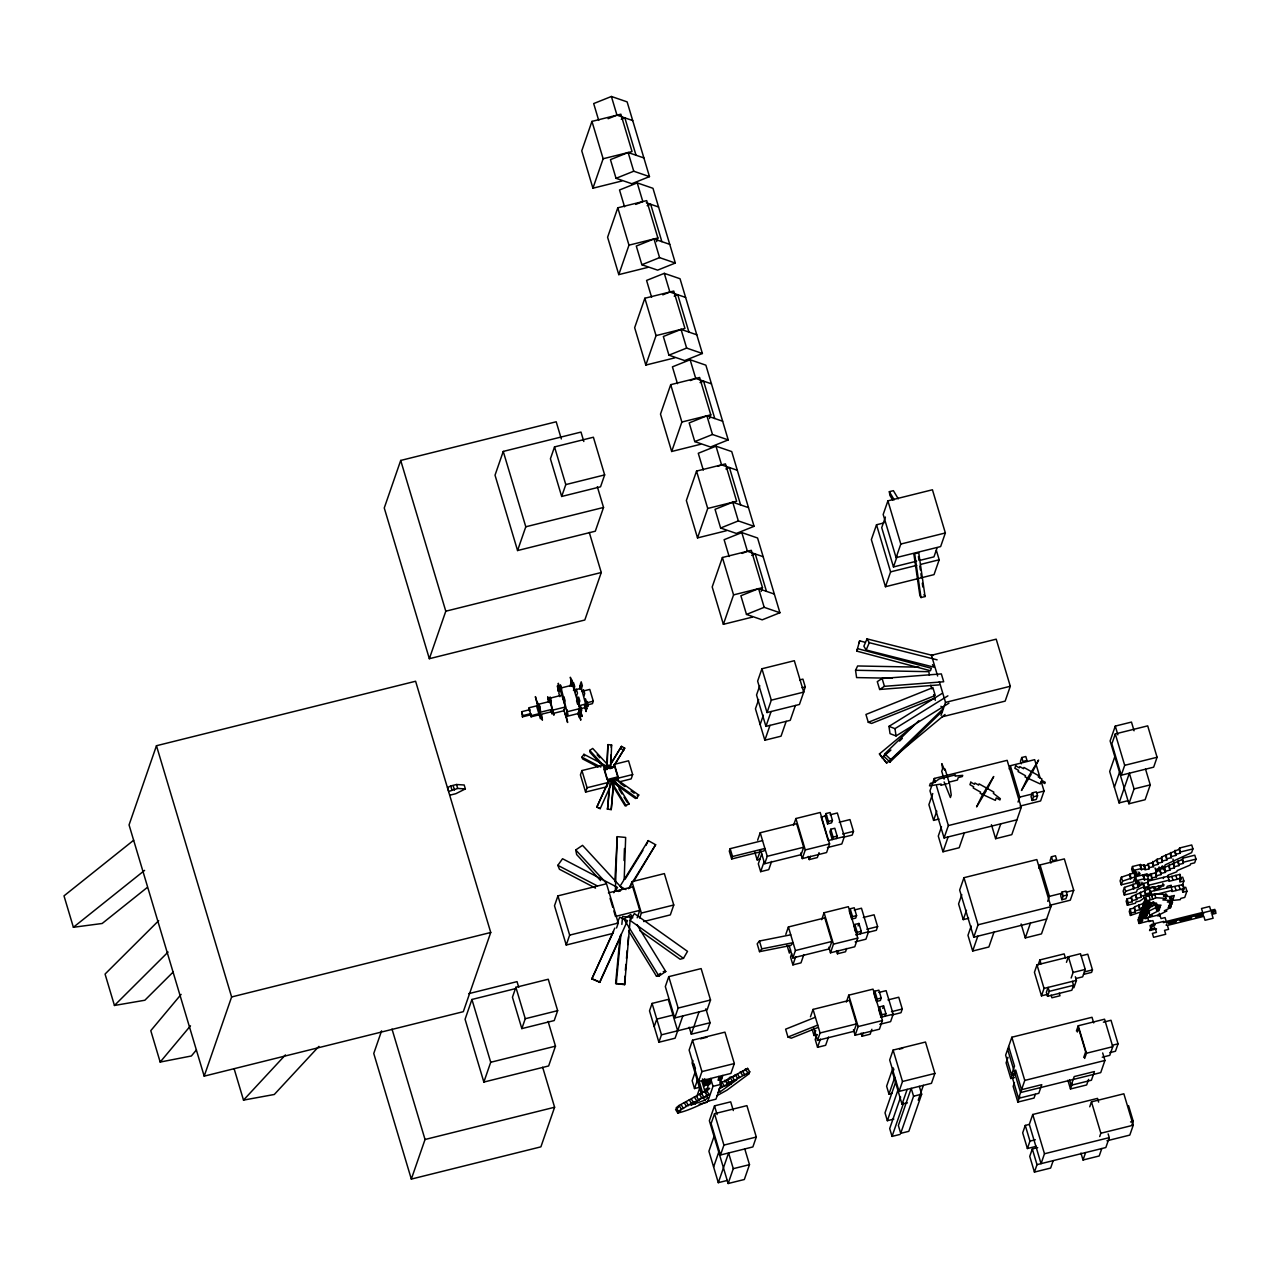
<?xml version="1.0" encoding="UTF-8"?>
<svg xmlns="http://www.w3.org/2000/svg" width="1280" height="1280" viewBox="0 0 1280 1280"><rect width="100%" height="100%" fill="white"/><g stroke="black" fill="none" stroke-linecap="round" stroke-linejoin="round"><path stroke-width="1.5" d="M606.928 762.576L607.92 744.624L611.6 744.976L610.768 768.56L607.088 768.208L607.92 744.624M610.608 762.928L610.88 755.056M614.848 881.632L617.248 836.656L625.664 837.44L624.192 879.344M617.248 836.656L615.36 890.528L620.4 890.992M624.032 860.48L624.448 848.512M607.248 809.104L611.216 809.616L614 780.096L610.304 779.76L607.52 809.28L609.104 789.408M613.168 785.808L611.216 809.616M620.112 935.888L615.616 983.488L624.656 984.688L630.4 916.816M616.24 983.92L620.912 934.336M621.856 924.416L622.608 916.48L631.024 917.248M624.656 984.688L624.784 976.32M625.344 970.368L625.904 964.416M626.464 958.464L627.216 950.528M627.776 944.576L628.528 936.656M611.168 747.2L611.6 744.976M856.784 651.12L857.648 648.656L931.328 668.272L930.464 670.752L856.784 651.12L859.664 640.848L865.328 642.352M156.464 745.728L129.056 824.912L204.192 1076.144L463.312 1011.68L490.736 932.48L415.6 681.248L156.464 745.728L231.616 996.96L204.192 1076.144M561.328 438.944L556.192 421.776L400.704 460.448L384.256 507.968L429.344 658.704L584.816 620.016L601.264 572.512L589.28 532.432M592.928 188.208L603.136 158.752L632.032 151.568L620.864 114.192L591.952 121.392L581.76 150.832L592.928 188.208L621.84 181.008M429.344 658.704L445.792 611.2L400.704 460.448M583.808 441.504L580.992 432.08L503.248 451.424L495.024 475.184L517.568 550.544L595.312 531.2L603.536 507.456L597.328 486.72M656.608 241.664L657.888 237.984L646.704 200.608L617.792 207.808L607.6 237.248L618.784 274.624L647.696 267.424M517.568 550.544L525.792 526.784L503.248 451.424M554.528 446.912L550.416 458.784L561.68 496.464L600.544 486.8L604.656 474.912L593.392 437.232L554.528 446.912L565.792 484.592L561.68 496.464M618.784 274.624L628.976 245.168L617.792 207.808M381.6 1030.848L373.76 1053.472L411.328 1179.088L540.896 1146.848L554.608 1107.248L542.656 1067.28M645.824 365.072L656.032 335.616L684.944 328.432L673.76 291.056L644.848 298.24L634.656 327.696L645.824 365.072L674.736 357.872M529.36 710.912L529.776 709.68L521.68 711.696L522.432 716.864L530.528 714.848L530.96 713.6L522.864 715.616L522.432 716.864M528.768 708.96L529.2 707.712L537.296 705.712M539.216 714.8L540.064 712.32L552.208 709.296L551.36 711.776L531.12 716.8L529.2 707.712M538.896 708.4L539.744 705.92L540.496 711.088L538.144 703.232L536.864 706.944L540.384 718.72L541.664 715.008L542.416 720.176L535.376 696.624L539.632 713.552L531.536 715.568M550.448 703.408L551.312 700.928L550.144 697.008L548.416 701.952L547.68 696.8L548.848 700.72M551.632 707.328L552.368 712.496M565.376 706.992L564.096 710.704L551.952 713.728L553.232 710.016L565.376 706.992L560.688 691.296L561.536 688.816L560.368 684.896L567.728 714.848L566.976 709.68M562.288 693.984L561.856 695.216L549.712 698.24L553.968 715.184L549.28 699.488M709.504 418.528L710.784 414.848L699.616 377.472L670.704 384.672L660.496 414.112L671.68 451.488L700.592 444.288M563.024 699.152L563.888 696.672L565.056 700.592L564.208 703.072M569.776 686.096L570.208 684.864M573.84 689.008L574.704 686.528L573.52 682.608L572.672 685.072L560.528 688.096L558.8 693.04L559.888 696.672M565.264 714.64L565.696 713.392L567.616 722.48L563.68 709.36M515.744 988.56L471.92 999.472L465.072 1019.264L483.856 1082.064L548.64 1065.952L555.488 1046.16L548.096 1021.408M411.328 1179.088L425.04 1139.488L392.016 1029.104M577.36 700.784L578.656 697.072L579.824 700.992L578.544 704.704M582.688 692.144L583.536 689.68L584.72 693.6L583.856 696.08M578.432 712.336L580.768 720.192L580.032 715.024L579.168 717.504L578 713.584L580.576 706.16L581.744 710.08L580.464 713.792L579.28 709.872M585.04 700L585.456 698.768L587.808 706.608L588.24 705.376L587.072 701.456L584.928 707.632L586.096 711.568L585.344 706.4M671.68 451.488L681.872 422.032L670.704 384.672M581.664 691.424L589.76 689.408L593.296 701.184L592.432 703.664L584.336 705.68M581.936 770.56L580.432 774.896L585.584 792.08L606.848 786.784L608.352 782.448L603.216 765.264L581.936 770.56L587.072 787.744L585.584 792.08M515.872 987.312L512.448 997.216L521.84 1028.608L554.224 1020.56L557.648 1010.656L548.256 979.248L515.872 987.312L525.264 1018.72L521.84 1028.608M483.856 1082.064L490.72 1062.272L471.92 999.472M697.52 537.904L707.728 508.464L736.64 501.264L725.456 463.888L696.544 471.088L686.352 500.528L697.52 537.904L726.432 530.72M616.544 927.984L618.256 923.04L606.512 883.776L557.936 895.872L554.496 905.76L566.24 945.024L612.96 933.392M613.36 767.232L614.368 764.336L628.544 760.8L632.656 774.56L631.168 778.896L618.752 781.984M616.656 780.16L617.776 776.912L614.688 766.592L604.048 769.248L607.136 779.552L617.776 776.912M617.472 780.976L618.48 778.08L614.368 764.336M566.24 945.024L569.664 935.12L557.936 895.872M761.2 591.36L762.48 587.68L751.312 550.32L722.4 557.504L712.192 586.96L723.376 624.32L752.288 617.136M629.696 888.256L631.984 881.664L664.368 873.6L673.76 905.008L670.336 914.896L643.664 921.536M723.376 624.32L733.568 594.88L722.4 557.504M637.2 917.792L639.776 910.368L632.72 886.816L608.432 892.864M639.664 918.016L641.376 913.056L631.984 881.664M761.92 668.768L757.632 681.136L767.04 712.544L799.424 704.48L803.712 692.112L794.32 660.704L761.92 668.768L771.312 700.16L767.04 712.544M759.76 685.696L756.544 694.976L765.936 726.384L790.24 720.336L795.376 705.488M677.664 1030.784L668.272 999.392L652.08 1003.424L649.504 1010.848L658.896 1042.24L675.104 1038.208L682.816 1015.936M758.672 699.536L755.456 708.816L764.848 740.224L781.04 736.192L786.176 721.344M668.752 976.656L665.328 986.56L674.72 1017.952L707.104 1009.904L710.528 1000L701.136 968.592L668.752 976.656L678.144 1008.064L674.72 1017.952M654.208 1026.544L656.784 1019.12L672.976 1015.088M760.144 724.512L763.36 715.232M765.936 726.384L771.088 711.536M658.896 1042.24L661.472 1034.816L652.08 1003.424M764.848 740.224L769.984 725.376M762.544 840.608L730.16 848.672L729.296 851.136L731.648 858.992L764.048 850.928L764.896 848.464L732.512 856.512L731.648 858.992M803.568 691.92L805.28 686.976L802.928 679.12L799.696 679.936M757.632 840.176L760.208 832.752L796.64 823.696L803.68 847.248L801.12 854.672L764.672 863.728L760.88 851.056M705.888 1008.768L710.064 1022.736L707.488 1030.16L691.296 1034.192L699.008 1011.92M692.544 1040.208L689.12 1050.096L698.512 1081.504L730.896 1073.44L734.336 1063.552L724.944 1032.144L692.544 1040.208L701.936 1071.6L698.512 1081.504M760.384 859.088L757.136 859.888L760.56 850M761.744 853.92L758.32 863.824L760.656 871.664L768.752 869.648L771.616 861.408M883.984 522.912L876.512 524.768L871.36 539.616L885.456 586.72L934.032 574.624L939.184 559.776L936.368 550.368M692.928 1060.464L692.08 1062.928L701.472 1094.336L702.32 1091.872L698.8 1080.096M887.904 500.864L883.184 514.464L896.096 557.648L940.64 546.576L945.36 532.96L932.432 489.776L887.904 500.864L900.816 544.048L896.096 557.648M760.656 871.664L764.096 861.776M764.672 863.728L767.248 856.304L760.208 832.752M885.408 517.072L881.728 527.68L893.472 566.944L916.608 561.184M695.376 1071.424L692.16 1080.704L694.512 1088.56L699.36 1087.344M694.512 1088.56L697.712 1079.28M696.848 1096.4L700.064 1087.12M793.504 825.456L795.904 818.528L820.192 812.48L829.584 843.888L826.576 852.544L802.288 858.592L800.64 853.056M709.872 1084.336L704.464 1085.68L703.392 1079.392M710.72 1081.856L705.328 1083.2L704.752 1078.608M706.608 1079.488L706.176 1080.736L711.584 1079.392M858.8 643.312L859.664 640.848M705.52 1093.328L710.656 1078.48L713.008 1086.336L707.872 1101.184L715.968 1099.168L721.104 1084.32L718.752 1076.464M885.456 586.72L890.592 571.872L876.512 524.768M893.472 566.944L897.136 556.336M718.64 1080.192L719.488 1077.728L720.656 1081.648L722.8 1075.456M733.312 1110.56L730.688 1101.84L714.496 1105.872L709.36 1120.72L728.144 1183.52L744.336 1179.504L749.488 1164.656L744.784 1148.944M802.288 858.592L805.296 849.936L795.904 818.528M714.528 1113.696L711.104 1123.584L720.496 1154.992L752.88 1146.928L756.304 1137.04L746.912 1105.632L714.528 1113.696L723.92 1145.088L720.496 1154.992M819.056 852.624L817.344 857.568L809.248 859.584L810.384 856.288M714.048 1136.416L708.912 1151.264L718.304 1182.672L727.296 1180.432M826.048 813.552L825.2 816.016L827.552 823.872L831.6 822.864L832.448 820.384L830.112 812.544L826.048 813.552L828.4 821.392L827.552 823.872M785.808 934.4L788.384 926.976L824.816 917.904L831.872 941.456L829.296 948.88L792.848 957.952L789.056 945.264M713.616 1166.976L718.752 1152.128M830.752 829.248L829.888 831.728L832.24 839.568L833.104 837.104L830.752 829.248L834.8 828.24L837.152 836.096L836.288 838.56M790.512 949.792L789.36 953.104L787.024 945.248M791.68 953.728L790.544 957.024L792.896 964.88L800.992 962.864L803.84 954.608M792.848 957.952L795.424 950.528L788.384 926.976M937.024 548.032L933.952 556.864L920.464 560.224M792.896 964.88L795.744 956.624M718.304 1182.672L728.592 1152.976L733.28 1168.672L728.144 1183.52M830.144 814.784L837.344 812.992L844.384 836.544L841.824 843.968L827.424 847.552M821.68 919.664L824.08 912.736L848.368 906.688L857.76 938.096L854.768 946.768L830.464 952.8L828.816 947.264M839.168 822.256L849.968 819.584L853.488 831.36L852.208 835.072L843.2 837.296M942.528 711.056L889.968 762.096L883.888 756.304L884.752 753.824L918.832 720.72M889.968 762.096L890.832 759.616L943.376 708.576L940.944 706.272M830.464 952.8L833.472 944.144L824.08 912.736M810.464 1016.832L813.04 1009.408L849.472 1000.336L856.528 1023.888L853.952 1031.312L817.52 1040.384L813.712 1027.696M850.192 908.768L849.328 911.232L851.68 919.088L855.728 918.08L856.576 915.616L854.24 907.76L850.192 908.768L852.528 916.608L851.68 919.088M846.672 948.48L845.52 951.776L837.424 953.792L838.576 950.496M817.264 1034.72L814.032 1035.536L815.744 1030.592M816.912 1034.512L815.2 1039.456L817.552 1047.312L825.648 1045.296L828.496 1037.04M854.032 926.944L854.88 924.464L858.928 923.456L861.28 931.312L860.416 933.792M817.52 1040.384L820.08 1032.96L813.04 1009.408M858.08 925.936L858.928 923.456M817.552 1047.312L820.4 1039.056M856.368 934.8L857.232 932.32L854.88 924.464M941.024 715.392L945.52 702.4L939.328 681.664M854.272 910.016L861.472 908.224L868.528 931.776L865.952 939.2L855.152 941.888M846.336 1002.112L848.736 995.168L873.024 989.136L882.416 1020.528L879.424 1029.2L855.12 1035.248L853.472 1029.696M863.296 917.488L874.096 914.8L877.616 926.576L876.336 930.288L867.344 932.528M991.44 824.72L995.616 838.688L1011.808 834.656L1021.232 807.44L1007.152 760.336L934.272 778.464L929.984 790.832L944.08 837.936L1016.96 819.808M932.752 793.536L928.896 804.672L933.584 820.384L938.992 819.04M855.12 1035.248L858.128 1026.576L848.736 995.168M933.584 820.384L936.8 811.104M874.848 991.2L877.184 999.056L876.336 1001.52L880.384 1000.512L881.232 998.048L878.896 990.192L874.848 991.2L873.984 993.68L875.856 999.952M948.88 783.296L949.296 782.064L957.408 780.048L958.256 777.568L962.304 776.56L962.736 775.328L955.072 776.096L955.488 774.864L939.296 778.896L934.4 782.368L930.352 783.376L929.488 785.856L941.2 784.064L940.784 785.312L947.248 783.696M871.888 1029.264L870.176 1034.208L862.08 1036.224L863.232 1032.928M941.504 826.8L938.288 836.08L942.976 851.776L959.184 847.744L964.32 832.896M879.536 1006.896L878.688 1009.376L881.024 1017.232L881.888 1014.752L879.536 1006.896L883.584 1005.888L885.936 1013.744L885.072 1016.224M882.736 1008.368L883.584 1005.888M944.08 837.936L948.368 825.568L936.528 786M942.976 851.776L948.128 836.928M878.928 992.448L886.128 990.656L893.184 1014.208L890.608 1021.632L879.808 1024.32M937.632 676.016L931.44 655.296L996.208 639.168L1010.304 686.272L1005.168 701.12L942.288 716.768M887.952 999.92L898.752 997.232L902.272 1009.008L900.992 1012.72L892 1014.96M893.104 1050.08L889.68 1059.984L899.072 1091.392L931.456 1083.328L934.896 1073.424L925.488 1042.032L893.104 1050.08L902.496 1081.488L899.072 1091.392M986.32 790.688L976.592 806.896L982.368 794.96L993.712 776.512L987.136 789.296M893.056 1067.664L886.624 1086.224L888.976 1094.08L892.208 1093.28M893.92 1069.104L892.64 1072.816L902.032 1104.224L907.424 1102.88M888.976 1094.08L894.752 1077.376M1021.12 923.968L1025.296 937.92L1041.488 933.888L1050.928 906.672L1036.832 859.568L963.952 877.696L959.664 890.064L973.76 937.184L1046.64 919.04M895.936 1081.296L885.008 1112.848L887.344 1120.704L893.824 1119.088M961.792 894.624L958.576 903.904L963.264 919.616L968.672 918.272M887.344 1120.704L898.272 1089.152M1009.216 769.008L1010.352 765.712L1034.656 759.664L1040.176 778.128M900.624 1097.008L889.696 1128.56L892.048 1136.4L900.144 1134.4M963.264 919.616L966.48 910.336M1021.76 757.52L1022.928 761.44L1026.976 760.432L1025.808 756.512L1021.76 757.52L1020.464 761.232L1021.248 763.856M902.032 1104.224L907.168 1089.376M892.048 1136.4L903.616 1102.992M995.616 838.688L1000.752 823.84M971.184 926.032L967.968 935.312L972.672 951.024L988.864 946.992L994 932.144M900.704 1133.328L913.568 1096.208L911.216 1088.368L898.368 1125.488L900.704 1133.328L908.816 1131.328L921.664 1094.208L919.312 1086.352M1018.032 802.064L1019.744 797.104L1010.352 765.712M973.76 937.184L978.048 924.8L963.952 877.696M918.224 1100.192L923.36 1085.344M1031.216 774.288L1021.472 790.48L1027.248 778.56L1038.592 760.096L1032.016 772.88M972.672 951.024L977.808 936.176M1032.32 792.848L1031.04 796.56L1032.208 800.48L1036.256 799.472L1037.552 795.76L1036.368 791.84L1032.32 792.848L1033.504 796.768L1032.208 800.48M1041.28 781.824L1044.048 791.056L1040.608 800.96L1020.064 806.08M1038.896 868.24L1040.032 864.944L1064.336 858.896L1073.728 890.304L1070.288 900.192L1049.744 905.312M1051.44 856.752L1052.608 860.688L1056.656 859.68L1055.488 855.744L1051.44 856.752L1050.16 860.464L1050.928 863.088M1025.296 937.92L1030.448 923.072M1047.712 901.296L1049.424 896.352L1040.032 864.944M1134.08 730.8L1131.472 722.08L1115.28 726.096L1110.128 740.944L1128.912 803.76L1145.12 799.728L1150.256 784.88L1145.552 769.184M1115.296 733.92L1111.872 743.824L1121.264 775.216L1153.664 767.168L1157.088 757.264L1147.696 725.856L1115.296 733.92L1124.688 765.328L1121.264 775.216M1093.696 1022.912L1092.016 1017.28L1011.84 1037.232L1005.632 1055.168L1011.504 1074.8L1015.184 1073.888M1062 892.08L1060.72 895.792L1061.888 899.728L1065.936 898.72L1067.232 895.008L1066.048 891.072L1062 892.08L1063.184 896.016L1061.888 899.728M1069.392 956.816L1036.992 964.864L1034.432 972.288L1041.472 995.84L1047.184 994.416M1038.16 964.88L1039.872 959.936L1064.16 953.888L1065.344 957.824M1008.032 1057.248L1006.096 1062.816L1010.8 1078.512L1014.4 1077.616M1114.832 756.656L1109.68 771.504L1119.088 802.912L1128.08 800.672M1011.504 1074.8L1014.512 1066.128L1008.64 1046.512M1010.8 1078.512L1012.736 1072.944M1041.472 995.84L1044.032 988.416L1036.992 964.864M1114.384 787.2L1119.52 772.352M1014.432 1082.656L1013.152 1086.368L1017.84 1102.064L1034.048 1098.048L1035.328 1094.336M1047.552 996.288L1049.264 991.344L1048.096 987.408L1046.368 992.368L1047.552 996.288L1071.84 990.24L1073.552 985.296L1072.384 981.376M1119.088 802.912L1129.36 773.216L1134.064 788.912L1128.912 803.76M1018.544 1098.352L1012.672 1078.72L1015.68 1070.064L1021.552 1089.696L1041.792 1084.656L1038.8 1093.312L1018.544 1098.352L1024.768 1080.416L1011.84 1037.232M1017.84 1102.064L1019.776 1096.496M1066.464 962.32L1068.384 956.752L1080.528 953.728L1085.232 969.424L1082.656 976.848L1075.712 978.576M1071.152 978.016L1073.088 972.448L1068.384 956.752M1028.864 1124.512L1025.264 1125.408L1022.688 1132.832L1027.392 1148.528L1036.384 1146.288M1073.856 987.792L1076.432 980.368L1075.344 976.736M1032.736 1114.496L1029.312 1124.4L1041.056 1163.664L1044.48 1153.76L1032.736 1114.496L1097.52 1098.384L1098.64 1102.128M1027.392 1148.528L1029.968 1141.104L1025.264 1125.408M1121.264 884.832L1122.56 881.12L1135.12 876.864L1133.952 872.928L1121.376 877.184L1120.096 880.896L1121.264 884.832L1133.408 881.808L1134.272 879.328M1081.296 955.808L1087.776 954.192L1092.464 969.888L1091.616 972.368L1083.52 974.384M1037.712 1147.616L1032.304 1148.96L1029.744 1156.384L1034.432 1172.08L1050.64 1168.064L1053.2 1160.64M1124.32 895.04L1125.6 891.328L1138.176 887.056L1137.008 883.136L1124.432 887.392L1123.152 891.104L1124.32 895.04L1136.464 892.016L1137.328 889.536L1144.496 886.624M1141.312 869.664L1140.144 865.744L1144.192 864.736L1145.36 868.656L1141.312 869.664L1140.576 864.496L1132.48 866.512L1131.616 868.992L1132.8 872.912L1136.848 871.904L1135.984 874.384L1140.032 873.376L1135.12 876.864M1076.432 1030.944L1078.24 1025.76L1104.56 1019.2L1112.768 1046.688L1109.776 1055.344L1102.256 1057.216M1077.328 1032.048L1078.608 1028.336L1085.648 1051.888L1083.728 1057.456M1132.8 872.912L1133.648 870.432L1132.48 866.512M1149.008 888.848L1150.192 892.784L1149.44 887.616L1149.008 888.848L1131.536 896.592L1131.104 897.84L1127.056 898.832L1126.192 901.312L1127.376 905.248L1135.472 903.232L1135.904 901.984L1139.952 900.976L1144.848 897.504M1146.848 875.072L1147.28 873.84L1135.536 876.72L1134.672 879.2L1135.84 883.12L1139.888 882.112L1139.04 884.592L1143.088 883.584L1138.176 887.056M1140.144 865.744L1140.576 864.496M1034.432 1172.08L1037.008 1164.656L1032.304 1148.96M1127.376 905.248L1128.224 902.768L1127.056 898.832M1135.84 883.12L1136.704 880.64L1135.536 876.72M1144.544 868.576L1144.192 864.736M1128.224 902.768L1132.272 901.76L1131.536 896.592M1144.32 904.928L1143.536 902.304L1143.104 903.552L1134.592 906.8L1134.16 908.032L1130.112 909.04L1129.248 911.52L1130.432 915.44L1143.008 911.184M1142.8 876.08L1143.232 874.848M1145.36 868.656L1144.944 869.888L1148.992 868.88L1148.24 863.728L1152.288 862.72L1157.2 859.232L1161.248 858.224L1161.68 856.992L1179.152 849.248L1179.584 848L1191.728 844.976L1192.912 848.896L1191.616 852.624L1165.184 864.848L1164.752 866.096L1156.224 869.344L1155.808 870.576L1159.856 869.568L1159.072 866.96M1071.184 1085.248L1074.176 1076.592L1094.432 1071.552L1091.424 1080.224L1071.184 1085.248L1069.584 1079.904M1088.608 1079.376L1086.672 1084.944L1070.48 1088.976L1072.4 1083.408M1130.432 915.44L1131.28 912.976L1130.112 909.04M1148.992 868.88L1148.24 863.728M1132.704 900.528L1136.752 899.52L1136.016 894.352M1148.416 878.864L1148 880.096L1152.048 879.088L1151.296 873.92L1150.864 875.168L1146.816 876.176L1147.248 874.928L1148.416 878.864L1144.368 879.872L1143.632 874.704L1143.2 875.936L1155.344 872.928L1160.256 869.44L1182.208 859.456L1182.64 858.208L1194.784 855.184L1195.968 859.104L1194.672 862.832L1190.624 863.84L1190.192 865.072L1177.184 870.576L1176.768 871.808L1168.24 875.056L1167.808 876.304M1168.208 876.16L1167.776 877.392L1179.92 874.384L1181.104 878.304L1168.96 881.328L1168.208 876.16L1147.968 881.2L1147.536 882.432L1143.488 883.44L1144.24 888.608L1148.288 887.6L1147.856 888.832L1164.048 884.8L1159.136 888.288L1155.088 889.296L1154.672 890.528L1153.488 886.608L1150.784 887.28M1084.656 1058.432L1086.464 1053.232L1078.24 1025.76M1131.28 912.976L1135.328 911.968L1134.592 906.8M1137.184 898.272L1141.232 897.264L1140.48 892.112M1144.24 888.608L1143.488 883.44M1149.424 867.648L1153.472 866.64L1152.72 861.472M1135.76 910.72L1139.808 909.712L1139.056 904.56M1141.664 896.032L1145.712 895.024L1144.96 889.856M1144.656 887.376L1148.704 886.368L1147.968 881.2M1153.888 865.408L1157.936 864.4L1157.2 859.232M1145.12 898.544L1146.288 902.48L1149.456 900.896L1146.896 900.72L1145.712 896.8L1154.608 893.792L1164.848 894.432L1166.032 898.368L1155.792 897.712L1152.624 899.296L1151.024 891.408L1151.76 896.576M1152.464 877.856L1156.512 876.848L1155.776 871.68M1158.368 863.152L1162.416 862.144L1161.68 856.992M1148.768 905.232L1149.184 904M1161.44 868.352L1162.288 865.872L1163.472 869.808M1156.944 875.616L1160.992 874.608L1160.256 869.44M1162.848 860.912L1166.896 859.904L1166.144 854.736M1149.248 907.376L1156.432 904.448M1153.664 901.744L1153.248 902.992L1150.544 903.664M1163.328 878.544L1163.76 877.312M1161.424 873.36L1165.472 872.352L1164.72 867.2M1167.328 858.672L1171.376 857.664L1170.624 852.496M1165.904 871.12L1169.952 870.112L1169.2 864.944M1150.416 928.096L1155.328 924.624L1151.28 925.632L1151.696 924.384L1163.856 921.36L1163.424 922.608L1167.472 921.6L1167.04 922.832L1203.488 913.776L1203.904 912.528L1212 910.512L1211.584 911.76L1215.632 910.752L1215.2 911.984M1171.808 856.416L1175.856 855.424L1175.104 850.256M1102.688 1052.96L1104.928 1060.464L1100.72 1072.624L1020.56 1092.56L1007.632 1049.392M1089.744 1106.8L1091.456 1101.856L1123.856 1093.792L1133.248 1125.2L1129.808 1135.088L1106.944 1140.784M1166.816 887.52L1167.248 886.272L1171.296 885.264M1170.384 868.88L1174.432 867.872L1173.68 862.704M1154.032 928.336L1154.464 927.088M1176.288 854.176L1180.336 853.168L1179.584 848M1150.624 891.536L1182.976 884.576L1184.16 888.512L1182.864 892.224L1186.912 891.216L1185.744 887.296L1183.04 887.968M1174.848 866.624L1178.912 865.616L1178.16 860.464M1103.376 1022.176L1111.008 1020.272L1118.048 1043.824L1115.472 1051.248L1109.76 1052.672M1169.872 897.712L1170.288 896.48L1174.336 895.472L1172.624 900.416L1180.304 899.648L1180.72 898.416L1184.768 897.408L1186.912 891.216M1171.264 886.368L1172 891.536L1184.16 888.512M1179.328 864.384L1183.376 863.376L1182.64 858.208M1179.92 874.384L1180.672 879.536M1101.792 1148.544L1099.216 1155.968L1083.024 1160L1085.6 1152.576M1181.104 878.304L1179.808 882.016L1183.856 881.008L1182.688 877.088M1166.192 925.312L1166.608 924.08M1182.256 885.648L1183.856 881.008M1182.544 885.824L1182.976 884.576M1099.712 1136.56L1100.848 1133.248L1091.456 1101.856M1108.144 1133.904L1109.264 1137.632L1105.84 1147.536L1037.008 1164.656M1202.624 916.24L1203.056 915.008L1195.376 916.912M1131.936 1124.992L1133.232 1121.28L1128.528 1105.584M932.944 655.536L867.008 638.88L863.872 646.208L866.144 650.016L934 667.168L932.496 664.624M866.144 650.016L869.28 642.688L867.008 638.88M596.832 807.088L609.072 780.064L612.448 781.6L600.208 808.624L596.832 807.088L606.784 785.392M620.448 936.864L599.888 982.24L591.824 978.912L614.832 928.08M617.296 922.64L619.76 917.2L627.488 920.688L599.536 982.416M591.824 978.912L613.552 931.536M611.264 763.424L621.488 746.352L624.72 748.16L613.472 766.896M646.048 845.312L648.24 840.608L655.632 844.736L633.584 881.584M892.272 678.256L856.592 677.584L855.552 670.272L857.632 665.968L919.056 667.152M615.456 778.48L613.664 781.536L636.96 798.08L638.736 795.024L615.456 778.48L614 778.88M683.456 958.336L687.52 951.36L634.336 913.568L630.272 920.544L683.456 958.336L680.128 959.248L639.84 930.624M621.488 746.352L609.136 766.352L612.368 768.16L624.72 748.16M648.24 840.608L620.032 886.272L625.936 889.584M625.152 879.152L642.912 850.4M628.464 888.72L655.632 844.736M598.08 766.992L582.592 758.912L581.904 757.184L583.952 754.304L608.032 766.864L605.984 769.76M595.52 888.112L559.44 869.264L557.84 865.328L562.544 858.736L617.536 887.44L613.776 892.72M790.736 934.816L759.44 941.024L757.184 943.808L759.52 951.664L790.816 945.456L793.072 942.672L761.792 948.864L759.52 951.664M181.104 994.4L150.784 1030.656L160.176 1062.064L191.376 1055.984L196.416 1049.936M160.176 1062.064L190.496 1025.808M234.112 1068.704L243.504 1100.112L285.44 1054.912M318.928 1046.368L274.304 1094.48L243.504 1100.112M158.688 920.64L105.056 974.064L114.448 1005.472L144.848 1000.24L173.072 972.128M114.448 1005.472L168.08 952.048M883.888 756.304L889.568 750.784M899.52 741.12L902.352 738.368M945.04 714.48L886.672 763.04L879.44 753.92L913.232 725.808M881.696 757.728L890.912 750.064M709.664 1088.608L679.056 1105.472L676.208 1107.76L678.384 1111.296L680.64 1110.752L677.776 1113.04L675.6 1109.504L678.448 1107.232M678.384 1111.296L691.44 1103.376L695.936 1102.32L701.648 1097.76L706.144 1096.688L708.992 1094.416L706.816 1090.88M708.992 1094.416C702.944 1098 696.384 1100.512 690.832 1105.136L704.928 1100.192L707.776 1097.92L706.32 1095.552M717.984 1092.288L720.224 1091.76L736.736 1079.808L732.256 1080.88L726.544 1085.44L722.048 1086.512L719.872 1082.976L729.456 1079.104M724.352 1081.904L730.064 1077.344L734.56 1076.288M716.768 1095.792L726.976 1090.16L749.2 1073.664L746.944 1074.192L749.792 1071.904L747.616 1068.384L732.32 1076.816L734.496 1080.352M722.048 1086.512L719.2 1088.784L749.792 1071.904M744.768 1070.656L747.616 1068.384M133.68 840.224L64 895.872L73.392 927.28L102.16 923.488L147.072 887.616M73.392 927.28L144.608 870.384M600.896 764.16L590.128 752.464L589.744 750.448L592.704 748.432L610.192 767.424M600.608 880.576L576.64 854.544L575.744 849.936L582.528 845.344L622.464 888.72L618.384 891.488M609.776 780.896L613.856 778.88L629.216 803.856L625.136 805.888L612.848 785.888M628.608 930.832L656.448 976.144L660.528 973.392M656.448 976.144L658.96 976.096L665.76 971.52L636.88 924.544M879.648 689.472L884.448 686.32L943.696 681.76L941.344 673.904L882.096 678.48L877.296 681.632L879.648 689.472L938.912 684.912M948.96 703.136L896.048 735.952L890.032 733.664L888.976 726.368L941.904 693.552M888.976 726.368L894.992 728.64L947.904 695.84M450.752 785.952L447.584 787.536L448.768 791.456L457.68 788.432L465.36 788.928L464.192 784.992L456.512 784.512L450.752 785.952L451.92 789.872M450.112 795.12L455.84 793.696L465.36 788.928M1146.896 900.72L1152.624 899.296M1144.512 900.304L1145.68 904.224L1148.848 902.64L1146.288 902.48M1143.904 902.048L1145.072 905.984L1151.408 902.8L1156.528 903.12L1153.36 904.72L1152.576 902.096M1143.296 903.808L1144.464 907.728L1150.8 904.544L1150.016 901.936M1142.688 905.552L1143.856 909.472L1150.192 906.304L1149.408 903.68M1166.032 898.368L1162.864 899.952L1170.544 900.448L1169.36 896.512L1163.6 896.144M1142.08 907.296L1143.264 911.232L1149.584 908.048L1148.8 905.44M1141.472 909.056L1142.656 912.976L1148.976 909.808L1143.856 909.472M1148.544 911.296L1156.464 907.328M1140.864 910.8L1142.048 914.72L1148.384 911.552L1143.264 911.232M1157.088 904.176L1157.872 906.784L1161.04 905.2L1153.36 904.72M1170.544 900.448L1167.376 902.032L1172.496 902.352L1171.312 898.432M1146.368 913.824L1149.536 912.24M1147.6 908.928L1149.728 915.216L1152.288 915.376L1145.952 918.544L1140.832 918.224L1139.664 914.304L1142.832 912.72L1140.272 912.544L1141.44 916.48L1147.776 913.296L1146.992 910.688M1156.096 904.608L1157.264 908.544L1160.432 906.96L1157.872 906.784M1140.832 918.224L1147.168 915.056L1146.384 912.432M1155.488 906.368L1156.656 910.288L1159.824 908.704L1157.264 908.544M1172.496 902.352L1169.328 903.936L1171.888 904.096L1171.104 901.488M1139.056 916.048L1140.224 919.968L1146.56 916.8L1145.776 914.176M1149.728 915.216L1159.216 910.448L1156.656 910.288M1171.888 904.096L1168.72 905.696L1171.28 905.856L1170.496 903.232M1138.448 917.792L1139.616 921.728L1142.784 920.144L1140.224 919.968M1171.28 905.856L1168.112 907.44L1170.672 907.6L1169.888 904.992M1140.4 919.712L1137.84 919.552L1139.008 923.472L1142.176 921.888L1139.616 921.728M1170.672 907.6L1164.336 910.784L1166.896 910.944L1157.408 915.696L1159.968 915.872M1150.464 920.624L1139.008 923.472M600.208 808.624L596.992 807.024M643.888 157.936L628.144 152.528L610.448 159.632L616.032 178.32L631.776 183.712L649.472 176.624L627.12 101.872L611.392 96.48L593.68 103.568L598.704 120.384M608.112 118.704L616.976 115.152L632.72 120.56M621.296 119.28L624.848 117.856L636.016 155.232M616.032 178.32L633.744 171.216L649.472 176.624M669.744 244.352L654 238.944L636.288 246.048L641.872 264.736L657.616 270.144L675.328 263.04L652.976 188.304L637.232 182.896L619.52 189.984L624.56 206.8M635.744 204.416L642.816 201.584L637.232 182.896M647.152 205.696L650.688 204.288L661.872 241.648M641.872 264.736L659.584 257.632L675.328 263.04M696.784 334.8L681.056 329.392L663.344 336.496L668.928 355.168L684.672 360.576L702.384 353.488L680.032 278.736L664.288 273.344L646.576 280.432L651.6 297.248M662.784 294.864L669.872 292.016L685.616 297.424M674.208 296.144L677.744 294.72L688.928 332.096M668.928 355.168L686.64 348.08L702.384 353.488M722.64 421.216L706.896 415.808L689.184 422.912L694.784 441.6L710.512 447.008L728.224 439.904L705.872 365.168L690.128 359.76L672.416 366.848L677.456 383.664M690.416 380.576L695.728 378.448L711.456 383.84M700.048 382.56L703.584 381.136L714.768 418.512M694.784 441.6L712.48 434.496L728.224 439.904M748.48 507.632L732.752 502.224L715.04 509.328L720.624 528.016L736.368 533.424L754.08 526.32L731.728 451.584L715.984 446.176L698.272 453.28L703.296 470.096M718.032 466.272L721.568 464.864L737.312 470.272M725.904 468.976L729.44 467.568L740.624 504.928M720.624 528.016L738.336 520.912L754.08 526.32M774.336 594.064L758.592 588.656L740.88 595.744L746.48 614.432L762.208 619.84L779.92 612.736L757.568 538L741.824 532.592L724.112 539.696L729.152 556.512M742.112 553.408L747.424 551.28L763.152 556.688M751.744 555.408L755.28 553.984L766.464 591.36M746.48 614.432L764.192 607.328L779.92 612.736M868.288 722.304L935.248 695.472L932.896 687.616L865.936 714.464L868.288 722.304L871.584 723.44L934.944 698.064M815.392 1017.248L785.616 1029.184L787.968 1037.04L791.28 1038.176L817.536 1027.648M787.968 1037.04L817.728 1025.104M637.28 795.424L638.736 795.024M636.96 798.08L635.504 798.48L613.76 783.04M628.976 245.168L657.888 237.984M681.872 422.032L710.784 414.848M565.792 484.592L604.656 474.912M525.792 526.784L603.536 507.456M892.784 500.224L889.872 495.328L889.344 491.68L893.392 490.672L898.256 498.816M445.792 611.2L601.264 572.512M900.816 544.048L945.36 532.96M733.568 594.88L762.48 587.68M890.592 571.872L916.752 565.36M920.496 564.432L939.184 559.776M921.008 597.552L925.072 596.544L918.736 552.736L914.688 553.744L921.008 597.552L919.888 595.648L913.824 553.744M573.408 690.24L581.504 688.224L582.368 685.744L581.2 681.824L580.336 684.304L586.96 709.088L585.776 705.168M537.712 704.464L549.872 701.44M586.816 702.8L593.296 701.184M579.728 705.536L586.208 703.92M579.712 708.624L567.568 711.648L565.856 716.592L578 713.584M578.448 709.248L584.928 707.632M802.048 687.776L805.28 686.976M771.312 700.16L803.712 692.112M618.48 778.08L632.656 774.56M587.072 787.744L608.352 782.448M945.52 702.4L1010.304 686.272M826.544 815.68L821.152 817.024L828.192 840.576L844.384 836.544M828.4 821.392L832.448 820.384M842.688 834.032L853.488 831.36M833.104 837.104L837.152 836.096M1124.688 765.328L1157.088 757.264M767.248 856.304L803.68 847.248M805.296 849.936L829.584 843.888M1019.744 797.104L1032.832 793.856M1036.56 792.928L1044.048 791.056M1033.504 796.768L1037.552 795.76M231.616 996.96L490.736 932.48M948.368 825.568L1021.232 807.44M639.776 910.368L615.472 916.416L613.856 910.992M1134.064 788.912L1150.256 784.88M641.376 913.056L673.76 905.008M569.664 935.12L618.256 923.04M468.688 993.664L517.04 981.632L518.736 987.344M852.528 916.608L856.576 915.616M866.816 929.264L877.616 926.576M857.232 932.32L861.28 931.312M1180.768 851.92L1192.912 848.896M855.92 934.912L868.528 931.776M795.424 950.528L831.872 941.456M525.264 1018.72L557.648 1010.656M1143.76 865.968L1147.808 864.96M833.472 944.144L857.76 938.096M1133.648 870.432L1141.744 868.432M1183.808 862.128L1195.968 859.104M1049.424 896.352L1062.512 893.088M1066.256 892.16L1073.728 890.304M1063.184 896.016L1067.232 895.008M1136.704 880.64L1144.8 878.624M978.048 924.8L1050.928 906.672M1149.136 885.12L1169.376 880.096M678.144 1008.064L710.528 1000M1146.144 893.792L1150.592 892.64M1150.16 893.888L1146.112 894.88L1146.544 893.648L1147.328 896.272M1152.192 895.328L1172.432 890.288M490.72 1062.272L555.488 1046.16M1163.504 895.904L1167.104 895.008L1166.672 896.256L1165.888 893.632M1140.24 908.48L1144.288 907.472M661.472 1034.816L710.064 1022.736M1159.84 914.64L1147.696 917.664L1148.864 921.6L1152.912 920.592L1154.096 924.512L1150.048 925.52L1151.216 929.44L1155.264 928.432L1156.448 932.368L1152.4 933.376L1153.568 937.296L1165.712 934.272L1164.544 930.352L1168.592 929.344L1167.408 925.424L1203.856 916.352L1205.024 920.272L1213.12 918.256L1211.952 914.336L1216 913.328L1214.832 909.408L1210.784 910.416L1209.6 906.48L1201.504 908.496L1202.672 912.432L1166.24 921.488L1165.072 917.568L1161.024 918.576L1159.184 913.248M700.544 1038.832L707.008 1037.216M1168.528 923.6L1176.208 921.68M1180.032 920.736L1191.552 917.872M1211.152 912.992L1213.856 912.32M1152.688 928.672L1149.984 929.344L1149.568 930.576L1156.496 928.848M877.184 999.056L881.232 998.048M891.472 1011.696L902.272 1009.008M881.888 1014.752L885.936 1013.744M880.576 1017.344L893.184 1014.208M820.08 1032.96L856.528 1023.888M1073.088 972.448L1085.232 969.424M858.128 1026.576L882.416 1020.528M1084.368 971.904L1092.464 969.888M425.04 1139.488L554.608 1107.248M701.936 1071.6L734.336 1063.552M1044.032 988.416L1076.432 980.368M1049.264 991.344L1073.552 985.296M718.784 1077.6L722.384 1076.704M705.76 1081.968L711.152 1080.624M718.352 1078.832L721.952 1077.936M717.92 1080.064L721.52 1079.168M704.896 1084.448L710.288 1083.104M713.008 1086.336L721.104 1084.32M709.2 1088.192L704.336 1089.408L702 1081.552L710.096 1079.536L711.024 1082.688M702.32 1091.872L707.728 1090.528M899.472 1049.104L902.72 1048.304M699.2 1104.256L707.296 1102.24M902.496 1081.488L934.896 1073.424M1112.336 1045.248L1118.048 1043.824M913.568 1096.208L921.664 1094.208M1086.464 1053.232L1112.768 1046.688M723.92 1145.088L756.304 1137.04M1024.768 1080.416L1104.928 1060.464M733.28 1168.672L749.488 1164.656M1029.968 1141.104L1035.36 1139.76M1130.528 1121.952L1133.232 1121.28M1100.848 1133.248L1133.248 1125.2M1044.48 1153.76L1109.264 1137.632M708.816 1100.88C698.656 1105.312 688.88 1110.528 677.776 1113.04M628.112 803.872L629.216 803.856M663.264 971.568L665.76 971.52M855.552 670.272L928.864 671.68L929.392 675.328M1145.68 904.224L1150.8 904.544M1145.072 905.984L1150.192 906.304M1144.464 907.728L1149.584 908.048M1142.656 912.976L1147.776 913.296M1142.048 914.72L1147.168 915.056M1141.44 916.48L1146.56 916.8M617.312 983.632L624.032 984.256M869.28 642.688L937.136 659.84M646.32 202.784L658.56 206.992M592.176 978.736L599.888 982.24M581.904 757.184L600.816 767.056M557.84 865.328L597.376 885.952M620.528 748.416L623.76 750.224M620.208 783.296L624.864 786.608M631.072 791.024L634.176 793.216M884.752 753.824L890.832 759.616M879.44 753.92L886.672 763.04M597.136 754.832L599.84 757.76M589.744 750.448L607.232 769.44M575.744 849.936L606.352 883.2M745.376 1068.912L747.552 1072.448M742.512 1071.184L744.704 1074.72M740.272 1071.728L742.448 1075.248M737.408 1074L739.6 1077.536M735.168 1074.528L737.344 1078.064M730.064 1077.344L732.256 1080.88M729.584 1082.032L731.04 1084.384M727.216 1079.632L729.392 1083.168M727.328 1082.56L728.784 1084.912M724.96 1080.16L727.152 1083.696M722.112 1082.448L724.288 1085.968M718.768 1089.408L720.224 1091.76M704.56 1091.408L706.736 1094.944M701.712 1093.696L703.888 1097.232M703.472 1097.84L704.928 1100.192M699.456 1094.224L701.648 1097.76M696.608 1096.512L698.784 1100.032M694.352 1097.04L696.544 1100.576M693.872 1101.712L695.328 1104.064M691.504 1099.328L693.68 1102.848M689.264 1099.856L691.44 1103.376M686.4 1102.128L688.592 1105.664M684.16 1102.672L686.336 1106.192M681.296 1104.944L683.488 1108.48M679.056 1105.472L681.232 1109.008M618.896 788.88L621.968 793.888M624.016 797.216L627.088 802.208M610.88 780.88L626.224 805.872M632.768 917.824L630.704 914.48L623.888 919.056L658.96 976.096M889.344 491.68L894.208 499.824M923.936 594.64L925.072 596.544M583.952 754.304L584.656 756.016M1179.152 849.248L1180.336 853.168M1182.208 859.456L1183.376 863.376M1174.672 851.488L1175.856 855.424M1177.728 861.696L1178.912 865.616M1179.456 878.16L1180.24 880.784M1172.928 858.992L1173.712 861.6M1182.08 889.6L1182.864 892.224M1170.208 853.728L1171.376 857.664M1173.248 863.936L1174.432 867.872M1175.872 875.392L1177.056 879.312M1178.928 885.584L1180.112 889.52M1165.728 855.984L1166.896 859.904M1168.784 866.192L1169.952 870.112M1171.824 876.4L1173.008 880.32M1174.88 886.592L1176.048 890.528M1161.248 858.224L1162.416 862.144M1164.304 868.432L1165.472 872.352M1171.456 896.496L1172.624 900.416M1156.768 860.464L1157.936 864.4M1159.824 870.672L1160.992 874.608M1162.832 883.424L1163.616 886.048M1115.28 726.096L1117.888 734.832M1155.024 867.968L1155.808 870.576M1152.288 862.72L1153.472 866.64M1155.344 872.928L1156.512 876.848M1158.352 885.68L1159.136 888.288M1150.864 875.168L1152.048 879.088M1154.304 886.672L1155.088 889.296M1154.608 893.792L1155.792 897.712M1147.536 882.432L1148.704 886.368M1143.584 877.248L1144.368 879.872M1148.88 895.216L1150.064 899.136M1151.168 904.08L1151.952 906.704M1138.816 872L1139.6 874.608M1141.872 882.208L1142.656 884.816M1144.544 891.104L1145.712 895.024M1143.648 896.112L1144.432 898.736M1134.816 870.448L1135.984 874.384M1137.856 880.656L1139.04 884.592M1134.384 871.696L1135.552 875.616M1137.824 883.2L1138.608 885.824M1140.064 893.344L1141.232 897.264M1145.168 915.936L1145.952 918.544M1129.904 873.936L1131.072 877.856M1132.96 884.144L1134.128 888.064M1129.472 875.168L1130.656 879.104M1132.528 885.376L1133.696 889.312M1135.584 895.584L1136.752 899.52M1138.64 905.792L1139.808 909.712M1131.104 897.84L1132.272 901.76M1134.16 908.032L1135.328 911.968M1121.376 877.184L1122.56 881.12M1124.432 887.392L1125.6 891.328M1126.624 900.08L1127.808 904M1129.68 910.288L1130.848 914.208M1059.216 993.136L1060 995.76L1051.904 997.776L1051.12 995.152M1039.872 959.936L1041.04 963.856M1067.872 1080.256L1070.48 1088.976M1080.928 1153.024L1083.024 1160M930.8 685.216L931.92 688.976M933.616 694.624L935.312 700.288M944.08 779.136L941.728 771.28L942.592 768.816L941.84 763.648L944.624 770.256L945.056 769.024L949.744 784.72L951.232 795.056L950.384 797.52L944.128 781.952M934.272 778.464L935.392 782.224M882.096 678.48L884.448 686.32M611.392 96.48L616.976 115.152M628.144 152.528L633.744 171.216M654 238.944L659.584 257.632M664.288 273.344L669.872 292.016M681.056 329.392L686.64 348.08M690.128 359.76L695.728 378.448M706.896 415.808L712.48 434.496M715.984 446.176L721.568 464.864M732.752 502.224L738.336 520.912M741.824 532.592L747.424 551.28M758.592 588.656L764.192 607.328M854.496 928.512L855.44 931.648M591.952 121.392L603.136 158.752M644.848 298.24L656.032 335.616M696.544 471.088L707.728 508.464M808.304 856.448L809.248 859.584M836.48 950.656L837.424 953.792M861.152 1033.088L862.08 1036.224M812.144 1029.248L814.032 1035.536M754.784 852.048L757.136 859.888M759.44 941.024L761.792 948.864M730.16 848.672L732.512 856.512M714.496 1105.872L717.104 1114.592M689.2 1027.2L691.296 1034.192M704.32 1079.84L705.328 1083.2M702.448 1078.944L704.464 1085.68M693.936 1063.824L695.456 1068.88M581.088 689.456L579.904 685.536L580.256 689.392M572.24 686.32L570.32 677.232L582.064 716.48L576.624 695.616L577.472 693.136L576.304 689.216L575.44 691.696L571.92 679.92L570.64 683.632L571.424 686.24M576.544 700.704L577.584 704.192M610.064 898.304L612.768 907.36M550.944 710.368L551.952 713.728M530.176 713.664L531.12 716.8M521.68 711.696L522.864 715.616M456.512 784.512L457.68 788.432M453.312 786.112L454.48 790.032M918.432 556.544L918.976 560.352M919.808 566.08L920.352 569.888M920.912 573.696L921.456 577.504M922.288 583.216L922.832 587.024M894.992 728.64L896.048 735.952M557.472 685.92L558.224 691.088L557.472 685.92M558.336 683.44L559.072 688.608L558.336 683.44M970.8 782.208L969.952 784.688L973.648 786.752L973.216 787.984L980.592 792.112L980.176 793.344L995.376 800.368L996.224 797.888L999.92 799.952L1000.352 798.72L993.392 793.36L993.824 792.112L979.04 783.856L978.624 785.104L974.928 783.04L974.496 784.272L970.8 782.208M1015.696 765.808L1014.832 768.272L1018.528 770.336L1018.096 771.584L1025.488 775.712L1025.056 776.944L1040.256 783.952L1041.12 781.488L1044.8 783.552L1045.232 782.304L1041.536 780.24L1041.968 779.008L1038.272 776.944L1038.704 775.712L1023.936 767.456L1023.504 768.688L1019.808 766.624L1019.376 767.872L1015.696 765.808"/></g></svg>
